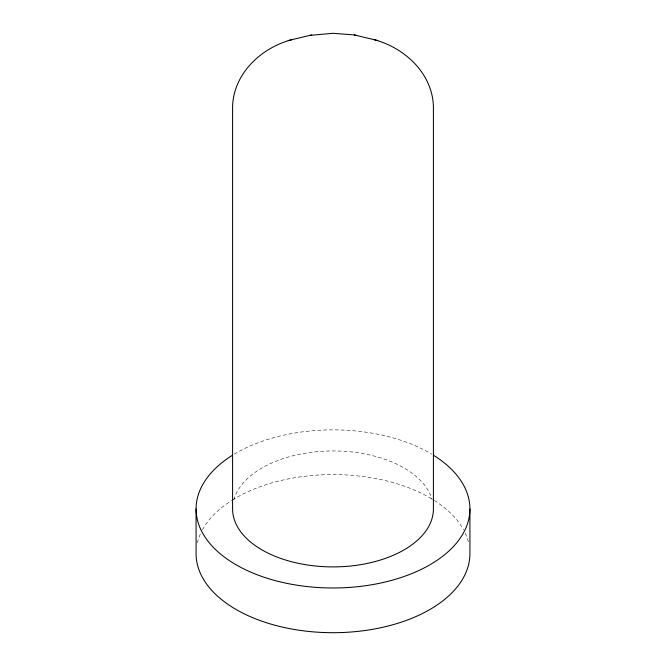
<?xml version="1.0" encoding="UTF-8"?>
<svg xmlns="http://www.w3.org/2000/svg" width="666" height="666" viewBox="0 0 666 666"><rect width="100%" height="100%" fill="white"/><g stroke="black" fill="none" stroke-linecap="round" stroke-linejoin="round"><path stroke-width="0.5" stroke-dasharray="3.33 2.5" d="M197.361 542.84A136.921 79.054 0 0 1 200.741 533.191M202.481 529.753A136.921 79.054 0 0 1 231.626 500.507M232.526 499.941A136.921 79.054 0 0 1 433.474 499.941M434.374 500.507A136.921 79.054 0 0 1 463.519 529.753M465.259 533.191A136.921 79.054 0 0 1 468.639 542.84M234.34 454.112A136.921 79.054 0 0 1 431.66 454.112M233.833 499.85A100.408 57.975 0 0 1 333 450.957A100.408 57.975 0 0 1 432.167 499.85"/><path stroke-width="1" d="M291.999 39.644C261.422 47.602 233.591 73.343 232.592 106.46L232.592 508.932A100.408 57.975 0 0 0 333 566.899A100.408 57.975 0 0 0 433.408 508.932L433.408 106.46C432.409 73.343 404.578 47.602 374.001 39.644M309.807 35.398L333 33.3L354.22 34.915L377.813 40.568M288.187 40.568L311.78 34.915M354.22 34.915L356.193 35.398M469.921 508.932L469.921 553.646A136.921 79.054 0 0 1 333 632.7A136.921 79.054 0 0 1 196.079 553.646L196.079 508.932M433.474 455.228A136.921 79.054 0 0 1 428.571 565.542A136.921 79.054 0 0 1 237.429 565.542A136.921 79.054 0 0 1 232.526 455.228"/></g></svg>
